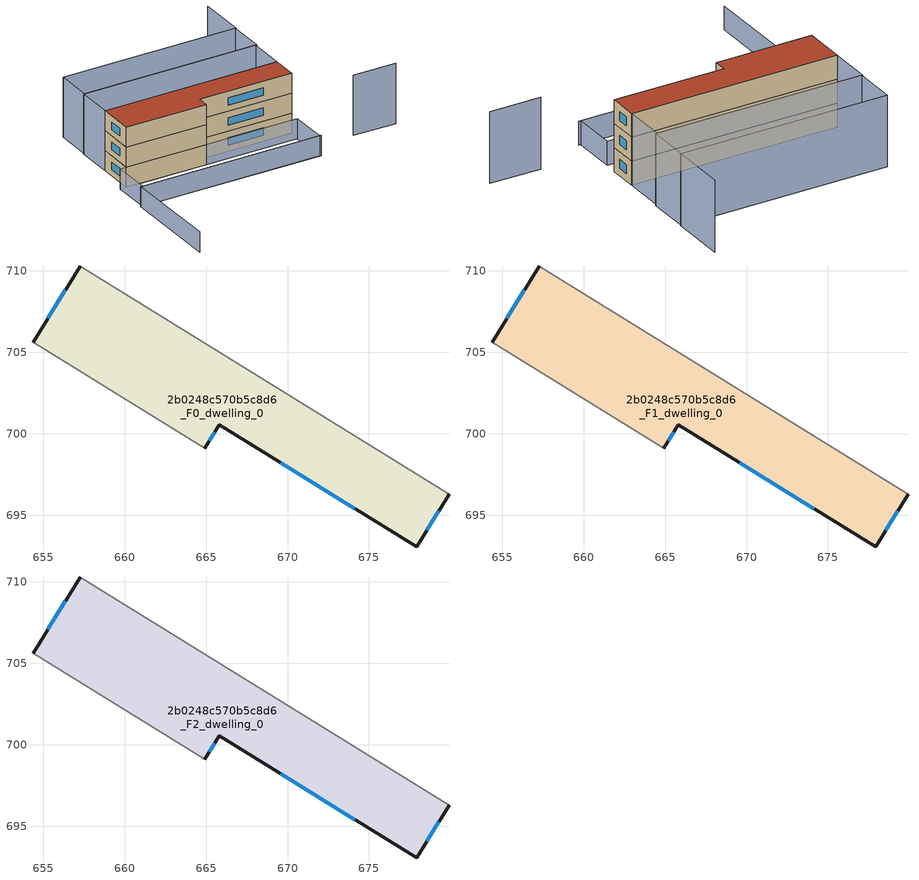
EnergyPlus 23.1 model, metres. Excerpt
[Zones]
2b0248c570b5c8d6_F0_dwelling_0
 floor ground (EU_floor_Construction): 679.91,696.29 677.92,693.07 665.8,700.56 664.91,699.12 654.38,705.63 657.26,710.29 z0
 wall outside (EU_wall_Construction): 664.91,699.12 665.8,700.56 677.92,693.07 679.91,696.29 / 657.26,710.29 654.38,705.63 z0:3
 wall adiabatic (EU_wall_Construction): 679.91,696.29 657.26,710.29 / 654.38,705.63 664.91,699.12 z0:3
 window (EU_Window_Construction): 678.54,694.07 679.29,695.29 / 669.57,698.22 674.14,695.4 / 665.18,699.57 665.52,700.11 / 656.36,708.84 655.27,707.08 z0.93:2.07
2b0248c570b5c8d6_F1_dwelling_0
 floor to 2b0248c570b5c8d6_F0_dwelling_0 (EU_floor_Construction): 679.91,696.29 677.92,693.07 665.79,700.56 664.9,699.12 654.38,705.63 657.26,710.29 z3
 wall outside (EU_wall_Construction): 664.91,699.12 665.8,700.56 677.92,693.07 679.91,696.29 / 657.26,710.29 654.38,705.63 z3:6
 wall adiabatic (EU_wall_Construction): 679.91,696.29 657.26,710.29 / 654.38,705.63 664.91,699.12 z3:6
 window (EU_Window_Construction): 678.54,694.07 679.29,695.29 / 669.57,698.22 674.14,695.4 / 665.18,699.57 665.52,700.11 / 656.36,708.84 655.27,707.08 z3.93:5.07
2b0248c570b5c8d6_F2_dwelling_0
 floor to 2b0248c570b5c8d6_F1_dwelling_0 (EU_floor_Construction): 679.91,696.29 677.92,693.07 665.79,700.56 664.9,699.12 654.38,705.63 657.26,710.29 z6
 wall outside (EU_wall_Construction): 664.91,699.12 665.8,700.56 677.92,693.07 679.91,696.29 / 657.26,710.29 654.38,705.63 z6:9
 wall adiabatic (EU_wall_Construction): 679.91,696.29 657.26,710.29 / 654.38,705.63 664.91,699.12 z6:9
 window (EU_Window_Construction): 678.54,694.07 679.29,695.29 / 669.57,698.22 674.14,695.4 / 665.18,699.57 665.52,700.11 / 656.36,708.84 655.27,707.08 z6.93:8.07
 roof outside (EU_roof_Construction): 677.92,693.07 679.91,696.29 657.26,710.29 654.38,705.63 664.91,699.12 665.8,700.56 z9
shading: 642.48,688.67 650.37,701.42 / 650.37,701.42 674.12,686.74 / 673.91,686.87 650.58,701.29 / 650.58,701.29 653.57,706.13 / 653.57,706.13 676.9,691.7 / 676.9,691.7 673.91,686.87 z0:3; 681.11,685.54 686.68,682.05 / 689.81,711.67 685.96,705.45 / 685.96,705.45 663.16,719.55 / 679.91,696.29 657.26,710.29 / 657.26,710.29 660.15,714.96 / 660.15,714.96 682.8,700.96 / 682.8,700.96 679.91,696.29 / 663.16,719.55 685.87,705.51 / 685.87,705.51 682.98,700.84 / 682.98,700.84 660.27,714.88 / 660.27,714.88 663.16,719.55 z0:9
[Building]
EU S2 Campaign: North Axis=0; Terrain=City; Solar Distribution=FullExterior
[Site:Location]
Montreal-Trudeau.Intl.AP: Latitude=45.4667; Longitude=-73.75; Time Zone=-5; Elevation=36
[SizingPeriod:WeatherFileDays]
AnnualSizingPeriod: Begin Month=1; Begin Day of Month=1; End Month=12; End Day of Month=31; Day of Week for Start Day=Monday; Use Weather File Daylight Saving Period=No; Use Weather File Rain and Snow Indicators=No
[MATERIAL]
EU_InternalMass_Material: Roughness=MediumRough; Thickness=0.1; Conductivity=1; Density=1800; Specific Heat=900; Thermal Absorptance=0.9; Solar Absorptance=0.7; Visible Absorptance=0.7
[MATERIAL:NOMASS] Roughness=MediumRough; Thermal Absorptance=0.9; Solar Absorptance=0.7; Visible Absorptance=0.7
Name | Thermal Resistance
EU_wall_NoMass; EU_floor_NoMass | 1.36485
EU_roof_NoMass | 2.55992
[WINDOWMATERIAL:SIMPLEGLAZINGSYSTEM]
EU_Window_SimpleGlazing: UFactor=3.92339; Solar Heat Gain Coefficient=0.8; Visible Transmittance=0.8
[CONSTRUCTION]
EU_wall_Construction: EU_wall_NoMass
EU_roof_Construction: EU_roof_NoMass
EU_floor_Construction: EU_floor_NoMass
EU_Window_Construction: EU_Window_SimpleGlazing
EU_InternalMass_Construction: EU_InternalMass_Material
[ZONE] Type=1; Multiplier=1; Ceiling Height=autocalculate; Volume=365.803; Floor Area=autocalculate; Part of Total Floor Area=Yes
2b0248c570b5c8d6_F0_dwelling_0; 2b0248c570b5c8d6_F1_dwelling_0; 2b0248c570b5c8d6_F2_dwelling_0
[INTERNALMASS] Construction=EU_InternalMass_Construction; Surface Area=121.934
Name | Zone or ZoneList
2b0248c570b5c8d6_F0_dwelling_0_EU_InternalMass | 2b0248c570b5c8d6_F0_dwelling_0
2b0248c570b5c8d6_F1_dwelling_0_EU_InternalMass | 2b0248c570b5c8d6_F1_dwelling_0
2b0248c570b5c8d6_F2_dwelling_0_EU_InternalMass | 2b0248c570b5c8d6_F2_dwelling_0
[OTHEREQUIPMENT] Fuel Type=Electricity; Design Level Calculation Method=Watts/Area; Power per Zone Floor Area=1; Fraction Latent=0; Fraction Radiant=0; Fraction Lost=0; Carbon Dioxide Generation Rate=0; EndUse Subcategory=EU_Step8_InternalGains
Name | Zone or ZoneList or Space or SpaceList | Schedule
EU_Step8_InternalGain_2b0248c570b5c8d6_F0_dwelling_0_f000 | 2b0248c570b5c8d6_F0_dwelling_0 | EU_Step8_GainSchedule_2b0248c570b5c8d6_F0_dwelling_0_f000
EU_Step8_InternalGain_2b0248c570b5c8d6_F1_dwelling_0_f000 | 2b0248c570b5c8d6_F1_dwelling_0 | EU_Step8_GainSchedule_2b0248c570b5c8d6_F1_dwelling_0_f000
EU_Step8_InternalGain_2b0248c570b5c8d6_F2_dwelling_0_f000 | 2b0248c570b5c8d6_F2_dwelling_0 | EU_Step8_GainSchedule_2b0248c570b5c8d6_F2_dwelling_0_f000
[ZONEVENTILATION:DESIGNFLOWRATE] Schedule=EU_AlwaysOn; Design Flow Rate Calculation Method=AirChanges/Hour; Air Changes per Hour=0.860309; Ventilation Type=Natural; Fan Pressure Rise=0; Fan Total Efficiency=1; Constant Term Coefficient=1; Temperature Term Coefficient=0; Velocity Term Coefficient=0; Velocity Squared Term Coefficient=0; Minimum Indoor Temperature=-100; Maximum Indoor Temperature=100; Delta Temperature=-100; Minimum Outdoor Temperature=-100; Maximum Outdoor Temperature=100; Maximum Wind Speed=40
Name | Zone or ZoneList or Space or SpaceList
EU_ConstantAir_2b0248c570b5c8d6_F0_dwelling_0 | 2b0248c570b5c8d6_F0_dwelling_0
EU_ConstantAir_2b0248c570b5c8d6_F1_dwelling_0 | 2b0248c570b5c8d6_F1_dwelling_0
EU_ConstantAir_2b0248c570b5c8d6_F2_dwelling_0 | 2b0248c570b5c8d6_F2_dwelling_0
[HVACTEMPLATE:THERMOSTAT] Constant Heating Setpoint=20; Constant Cooling Setpoint=50
EU_HeatOnly_2b0248c570b5c8d6_F0_dwelling_0; EU_HeatOnly_2b0248c570b5c8d6_F1_dwelling_0; EU_HeatOnly_2b0248c570b5c8d6_F2_dwelling_0
[HVACTEMPLATE:ZONE:IDEALLOADSAIRSYSTEM] System Availability Schedule=EU_AlwaysOn; Maximum Heating Supply Air Temperature=50; Minimum Cooling Supply Air Temperature=13; Maximum Heating Supply Air Humidity Ratio=0.0156; Minimum Cooling Supply Air Humidity Ratio=0.0077; Heating Limit=NoLimit; Cooling Limit=NoLimit; Heating Availability Schedule=EU_AlwaysOn; Cooling Availability Schedule=EU_CoolingOff; Dehumidification Control Type=ConstantSensibleHeatRatio; Cooling Sensible Heat Ratio=0.7; Dehumidification Setpoint=60; Humidification Control Type=None; Humidification Setpoint=30; Outdoor Air Method=None; Outdoor Air Flow Rate per Person=0.00944; Outdoor Air Flow Rate per Zone Floor Area=0; Outdoor Air Flow Rate per Zone=0; Demand Controlled Ventilation Type=None; Outdoor Air Economizer Type=NoEconomizer; Heat Recovery Type=None; Sensible Heat Recovery Effectiveness=0.7; Latent Heat Recovery Effectiveness=0.65
Name | Template Thermostat
2b0248c570b5c8d6_F0_dwelling_0 | EU_HeatOnly_2b0248c570b5c8d6_F0_dwelling_0
2b0248c570b5c8d6_F1_dwelling_0 | EU_HeatOnly_2b0248c570b5c8d6_F1_dwelling_0
2b0248c570b5c8d6_F2_dwelling_0 | EU_HeatOnly_2b0248c570b5c8d6_F2_dwelling_0
[SIZING:ZONE] Zone Cooling Design Supply Air Temperature Input Method=SupplyAirTemperature; Zone Cooling Design Supply Air Temperature=13; Zone Heating Design Supply Air Temperature Input Method=SupplyAirTemperature; Zone Heating Design Supply Air Temperature=50; Zone Cooling Design Supply Air Humidity Ratio=0.008; Zone Heating Design Supply Air Humidity Ratio=0.008; Cooling Design Air Flow Method=DesignDay; Cooling Design Air Flow Rate=0; Cooling Minimum Air Flow per Zone Floor Area=0.000762; Cooling Minimum Air Flow=0; Cooling Minimum Air Flow Fraction=0.2; Heating Design Air Flow Method=DesignDay; Heating Design Air Flow Rate=0; Heating Maximum Air Flow per Zone Floor Area=0.002032; Heating Maximum Air Flow=0.141576; Heating Maximum Air Flow Fraction=0.3; Account for Dedicated Outdoor Air System=No; Dedicated Outdoor Air System Control Strategy=NeutralSupplyAir; Dedicated Outdoor Air Low Setpoint Temperature for Design=autosize; Dedicated Outdoor Air High Setpoint Temperature for Design=autosize; Zone Load Sizing Method=Sensible Load Only No Latent Load; Zone Latent Cooling Design Supply Air Humidity Ratio Input Method=HumidityRatioDifference; Zone Cooling Design Supply Air Humidity Ratio Difference=0.005; Zone Latent Heating Design Supply Air Humidity Ratio Input Method=HumidityRatioDifference; Zone Humidification Design Supply Air Humidity Ratio Difference=0.005
2b0248c570b5c8d6_F0_dwelling_0; 2b0248c570b5c8d6_F1_dwelling_0; 2b0248c570b5c8d6_F2_dwelling_0
[SCHEDULE:CONSTANT]
Name | Hourly Value
EU_AlwaysOn | 1
EU_CoolingOff | 0
[SCHEDULE:FILE] Column Number=1; Rows to Skip at Top=0; Number of Hours of Data=8760; Column Separator=Comma; Interpolate to Timestep=No; Minutes per Item=60; Adjust Schedule for Daylight Savings=Yes
Name | File
EU_Step8_GainSchedule_2b0248c570b5c8d6_F0_dwelling_0_f000 | ../../schedules/2b0248c570b5c8d6/2b0248c570b5c8d6_F0_dwelling_0_f000_gain.csv
EU_Step8_GainSchedule_2b0248c570b5c8d6_F1_dwelling_0_f000 | ../../schedules/2b0248c570b5c8d6/2b0248c570b5c8d6_F1_dwelling_0_f000_gain.csv
EU_Step8_GainSchedule_2b0248c570b5c8d6_F2_dwelling_0_f000 | ../../schedules/2b0248c570b5c8d6/2b0248c570b5c8d6_F2_dwelling_0_f000_gain.csv
